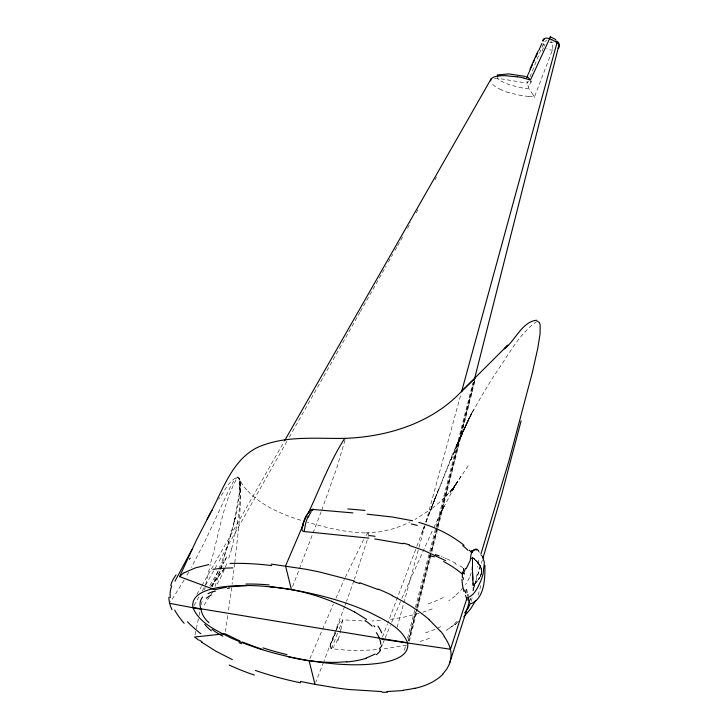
<?xml version="1.0" encoding="UTF-8"?>
<svg xmlns="http://www.w3.org/2000/svg" width="728" height="728" viewBox="0 0 728 728"><rect width="100%" height="100%" fill="white"/><g stroke="black" fill="none" stroke-linecap="round" stroke-linejoin="round"><path stroke-width="0.55" stroke-dasharray="3.64 2.73" d="M463.509 570.643L463.763 568.395L463.781 569.869L463.763 568.395L458.112 564.582M481.354 573.136A17.117 13.113 -13.5 0 1 479.552 577.786A17.09 13.095 -13.5 0 0 481.29 573.145L481.126 568.432A15.061 11.539 -13.5 0 0 480.125 565.756A20.32 15.561 -13.6 0 0 479.87 565.274L476.076 560.687M330.066 646.2L330.248 647.847L331.313 648.675L345.636 650.122L361.552 650.495L378.46 649.576M463.49 570.798L463.763 568.395M234.816 562.662C237.483 535.699 241.987 508.554 239.894 481.39A33.188 25.516 -14 0 0 239.721 480.225L238.029 476.995A0.983 0.755 -14 0 0 237.665 476.958C228.437 480.589 224.433 491.819 218.591 499.262M234.707 563.609L232.077 584.293M481.299 573.136L481.381 570.998M231.631 587.623L228.337 611.384M227.737 615.606L225.407 631.558M344.999 440.176L336.718 468.168L321.749 510.146M340.931 629.784L342.515 619.783L339.712 622.049A13.905 12.367 -41.3 0 0 339.303 622.713L330.13 645.827A3.813 3.458 54.5 0 0 332.914 647.838L331.613 648.675L337.828 632.45M480.061 565.374L477.805 574.711M195.031 634.889L198.817 616.662M368.104 536.627L368.532 533.042L365.738 532.914L379.798 531.831L391.091 529.42L401.674 525.844L410.31 521.903M480.817 585.585L478.05 595.54M199.044 615.579L200.2 610.128M201.374 604.595L202.084 601.283M204.55 589.98L205.478 585.758M205.715 584.702L210.292 564.6M210.802 562.453C219.092 534.061 223.005 502.793 237.665 476.958L234.389 480.052L230.276 487.141L205.806 539.557L191.4 567.412M335.59 632.45L335.481 632.869A11.93 3.722 -80.7 0 1 334.489 636.026L333.761 637.883A12.494 3.904 -80.7 0 1 332.532 640.431L332.168 640.959M430.94 552.77L417.026 607.835L430.985 552.752M437.073 528.537L431.222 551.669L437.119 528.519M474.383 380.962L437.346 527.436L474.483 380.917M409.354 641.25L417.417 609.254M417.69 608.189L431.586 553.007M431.841 551.997L437.701 528.737M437.956 527.755L474.938 380.935M408.435 639.503L415.397 612.057M416.507 607.662L430.43 552.77M430.712 551.669L435.999 530.812M436.836 527.518L473.582 382.591M404.44 650.231L405.851 644.726M407.544 638.128L415.16 608.408M415.433 607.316L429.538 552.288M429.811 551.205L435.744 528.073M436.017 526.999L472.963 382.81M397.115 627.381L418.718 548.448M418.982 547.42L425.571 523.323M425.871 522.231L461.033 393.848M231.659 548.83L237.419 522.786A328.601 252.707 -14 0 0 239.976 500.873L240.267 486.067L238.902 477.75L241.805 483.583L246.301 489.444L246 489.07C260.415 505.232 280.826 514.05 301.101 520.347M367.24 540.021L354.463 579.06M330.275 645.217L334.152 635.098M482.409 559.923L473.955 587.396M222.568 563.008C229.757 536.363 240.304 509.564 239.912 481.572L239.94 489.398L240.067 479.707L239.194 494.012L234.179 522.295L235.226 517.499L226.836 548.866L221.867 561.425M472.854 590.927L474.347 586.167M221.94 565.01L215.015 586.468M336.345 629.765L337.983 625.288M469.396 601.783L470.67 597.834M470.406 598.644L469.533 601.192M353.826 580.899L346.519 601.292M345.063 605.287L346.155 602.293M542.16 51.16L544.098 45.9A5.724 4.404 -14 0 1 545.126 44.344M321.148 511.766L292.21 587.614M344.726 606.206L323.969 661.106M531.167 80.863L528.574 87.833L526.954 81.308M416.871 546.355L424.26 526.599M421.831 533.078L424.415 526.207M425.935 522.149L439.102 487.787M415.715 549.413L387.833 622.859M425.998 521.976L426.699 520.129M382.418 637.146L387.451 623.878M423.268 529.247L424.469 526.071M426.08 521.84L452.37 454.645L461.516 434.07L473.509 409.764L455.501 447.356M338.62 638.893L337.919 640.722M429.156 513.659L436.727 494.094M434.106 500.718L436.6 494.248M323.587 662.107L315.779 682.254M339.23 628.837L342.724 619.801L365.702 621.13M211.921 586.54L221.448 562.471M431.622 507.189L448.712 464.974L468.031 420.493L450.086 461.434L470.261 415.87L457.639 443.288L472.426 411.557L459.859 437.646M528.264 81.09L527.418 83.174L497.624 78.278A5.724 4.404 -14 0 0 494.112 78.606M529.957 76.922L543.507 43.544A5.724 4.404 -14 0 1 546.883 40.459M383.001 643.079L384.73 638.938M385.167 637.901L390.372 625.47M309.891 658.749L333.369 604.085M391.673 622.358L400.536 601.519M401.865 598.407L433.233 528.783M335.926 598.289L344.299 579.561M469.505 577.586L465.702 584.502M345.336 577.277L363.681 539.53M433.688 527.836L444.508 505.496L441.068 512.439L456.137 483.756L451.588 491.728L458.012 480.926L452.761 489.225L461.452 475.502M212.248 586.659L224.133 562.262M224.633 561.243L227.109 556.165L224.224 561.06M466.703 423.405C475.266 406.315 485.021 389.835 495.34 373.746C508.108 355.846 518.454 334.498 536.591 321.639M218.901 580.944L216.061 586.167M188.779 572.072L186.086 576.785M194.003 605.55L198.935 596.851M202.22 591.045L204.959 586.204M205.505 585.239L216.999 564.928M219.192 561.06L287.069 441.113M289.262 437.246L359.878 312.458M360.424 311.493L386.159 266.029M388.343 262.162L392.729 254.427M394.913 250.55L397.106 246.683M397.652 245.718L402.584 237.01M407.507 228.31L410.792 222.504M416.27 212.831L419 207.99M434.88 179.943L436.518 177.041M196.879 594.448L201.392 586.55M201.956 585.558L284.22 441.414M209.81 585.549L223.651 562.043M184.22 579.961L170.543 601.865M213.049 591.336L202.966 606.724M365.966 535.644L368.059 532.951C347.402 533.014 327.172 527.846 307.425 522.249M189.116 559.768L190.345 557.912L189.098 559.777M468.213 465.774L450.232 492.392L456.456 483.428L449.859 491.946L452.543 488.615L445.199 496.942L447.42 494.649L439.212 502.548L430.321 509.764L431.85 508.681L414.978 519.455M473.091 590.645A87.797 61.088 14.1 0 0 473.127 587.724L473.446 585.266A65.129 49.895 -13.5 0 0 475.966 582.573L479.543 577.805L477.013 581.308M210.874 586.349L225.225 567.44L210.829 586.331M477.705 580.516L475.985 582.573M474.456 585.985L473.1 585.63L473.446 585.276A65.484 50.077 -13.7 0 0 475.966 582.564M459.386 621.039L446.546 630.248L453.553 625.361M455.273 596.023L448.748 600.746M456.674 623.241L454.763 624.788L457.439 622.631M432.123 608.927L422.886 612.212M429.52 638.301L418.327 642.069M419.101 613.385L403.312 617.289L388.734 619.619M406.561 645.163L382.118 649.212M553.28 49.932L552.525 50.059A5.724 2.848 20.1 0 1 546.673 48.594M380.398 620.465L371.844 620.993M528.719 96.542L531.276 96.678A51.843 29.939 22.9 0 0 534.552 96.715L552.461 50.068A5.715 3.331 83.3 0 0 551.251 42.379L550.859 40.814M522.04 95.75L509.018 92.729M522.376 87.988L509.937 85.003L500.181 80.699A10.483 5.851 22.1 0 1 498.953 79.825M480.198 565.765A20.366 15.597 -13.5 0 0 479.916 565.274L472.299 557.084L473.091 585.63L474.82 586.076L473.109 585.621L473.036 583.41M472.854 576.076L473.1 585.621L474.365 585.958M441.241 556.629L442.251 557.011M443.243 557.393L444.226 557.775M446.164 558.54L445.199 558.158M446.783 558.776L456.629 563.69M501.219 89.772L499.008 88.725A19.319 11.448 22.5 0 1 494.767 86.159L492.993 84.694A7.107 3.931 24.3 0 1 492.201 83.857L491.427 82.755M474.174 558.84L472.299 557.084M472.772 557.584L472.354 557.211L472.618 566.757M473.428 558.176L474.538 559.177L474.137 558.822M474.829 559.468L476.931 561.561M477.149 561.807L479.907 565.356A20.248 15.506 -13.5 0 1 480.134 565.747M477.996 562.689L477.313 561.916A72.755 56.029 -14 0 0 474.656 559.231M478.305 563.117L477.659 562.307L479.024 564.036M533.851 95.868L533.16 94.922M533.023 94.74L528.992 88.789M480.771 567.094L480.107 565.656A14.906 11.421 -13.6 0 1 481.163 568.513L481.317 570.989M543.507 43.544L544.098 45.9A5.724 2.848 20.1 0 0 544.235 46.246M480.917 567.585L481.372 570.543M481.19 568.805L481.308 569.25M481.381 570.679L481.499 574.046M472.363 557.657L472.39 558.549M472.417 559.432L472.436 560.323M472.508 562.981L472.7 570.088M472.481 559.914L472.581 563.9M472.763 572.754L473.091 585.63A63.272 48.721 -14 0 0 477.022 581.308M472.508 560.815L472.417 557.266L472.035 568.977A74.693 51.97 13.5 0 1 469.469 577.577M472.645 567.867L473.1 585.621M472.945 578.978L472.681 567.904M472.599 564.364L472.718 569.451M472.554 562.589L472.599 564.564M472.772 571.453L472.854 574.993M231.631 548.821A230.703 177.423 -14 0 1 228.082 560.023M226.708 563.736A230.703 177.423 -14 0 1 219.01 580.962M479.497 552.206A25.316 12.34 -69.3 0 1 479.697 552.506M477.159 574.219A27.546 1.729 -74 0 1 475.866 578.605M478.414 560.132A23.578 6.47 -72.3 0 1 477.259 567.194M454.909 563.581A84.566 19.674 17.5 0 1 456.401 564.446M463.308 570.097A17.891 7.216 69.6 0 1 463.299 569.369M497.925 77.377A4.322 2.412 22.1 0 0 497.506 78.242A4.322 2.412 22.1 0 0 498.989 79.807M549.704 42.306A5.724 4.404 -14 0 1 551.251 42.379L552.033 42.27A14.46 8.063 22.1 0 0 553.271 42.024M534.67 97.443A9.892 3.294 68.6 0 1 533.897 96.633M509.009 92.765A43.489 25.134 22.7 0 1 501.21 89.808M528.655 96.405A55.128 31.359 22.5 0 1 521.994 95.586M528.819 88.789A51.279 28.601 22.1 0 1 522.367 87.979M477.887 562.762A21.567 16.608 -14 0 1 481.408 568.714M481.508 571.098A20.439 15.743 -14 0 1 478.533 579.543M443.288 597.47A96.979 53.417 -1.7 0 1 427.118 604.213M463.017 587.687A92.902 64.565 13.6 0 1 454.936 595.795M440.722 626.69A99.145 53.635 -2 0 1 424.26 633.251M457.157 621.303A99.199 68.596 12.9 0 1 452.88 624.897M472.126 597.825A79.07 55.019 13.9 0 1 470.961 601.874M334.143 646.564A34.18 10.793 -82 0 1 332.924 647.647M340.668 629.747A18.937 5.515 -80.7 0 1 338.538 638.665M337.619 639.339A19.001 5.105 -79.1 0 1 334.607 645.308M416.744 608.936L408.672 640.877L416.762 608.927M475.948 580.99L475.138 583.619L475.948 580.99"/><path stroke-width="1.09" d="M557.903 43.716L557.42 42.843A9.682 5.524 18.7 0 0 557.284 42.588L557.075 42.725A8.072 4.586 19.6 0 1 557.075 42.916L556.629 42.579A7.817 4.395 19.9 0 0 556.42 42.306L555.109 41.478A3.949 2.175 20.8 0 0 554.7 41.178A1.629 0.91 20.5 0 0 554.354 40.977L553.771 40.741A1.602 0.901 20.6 0 1 553.471 40.595A3.868 2.184 20.6 0 1 553.216 40.413L553.071 40.34A2.757 1.52 21.1 0 0 552.306 39.94L552.179 39.904A8.154 4.65 21 0 1 551.587 39.621M466.202 568.705L470.215 560.587L471.052 554.308A27.455 7.544 -83.8 0 1 478.887 551.505M368.95 538.165L304.095 531.531L305.842 522.586L308.099 516.052M526.235 77.532L527.427 76.913L529.675 79.07M558.012 48.112L558.303 47.857A8.072 4.596 19.7 0 1 558.394 48.066L558.695 48.266A9.682 5.569 18.9 0 0 558.704 48.021L558.758 47.22M303.33 524.833L302.002 527.855L303.321 522.841M474.137 380.398L558.949 45.218A11.448 6.643 17.1 0 0 558.467 44.162M521.139 420.82L501.883 493.72L483.028 557.921M461.525 391.873L557.093 42.442M480.88 554.163L508.936 460.915L532.268 372.827L537.774 348.312L540.058 334.052L540.167 324.77L539.403 322.513L537.482 321.321M469.223 602.329L449.413 663.709M470.488 603.175L468.15 608.235M550.186 37.437L550.468 36.782L530.421 80.071A51.843 27.81 21.5 0 0 526.89 79.015L524.187 78.305M303.057 523.823L304.695 519.983M304.923 519.437L305.387 518.345M305.624 517.799L306.088 516.698M306.561 515.606L306.843 514.96M303.076 524.979L285.54 565.947L291.428 589.616A131.249 73.2 22.1 0 1 319.956 597.024L331.768 601.31M308.071 513.504C319.956 488.415 329.62 461.698 344.708 438.365C387.46 436.846 431.831 423.205 461.716 391.173M530.057 68.951L538.019 51.124M533.542 62.153L534.589 59.814M532.505 64.483L529.383 71.499M526.608 77.732L527.991 74.62M528.337 73.837L529.038 72.272M226.572 587.178L214.624 589.671L179.579 576.631L196.223 540.531L210.656 512.594M538.756 50.496L539.794 48.166M537.71 52.816L535.626 57.485M541.878 43.516L540.14 47.393M308.708 512.74L309.154 511.748A6.588 4.805 -13.1 0 1 311.211 509.837A3.813 3.467 55.3 0 1 313.231 509.491L352.907 512.903M497.825 76.094L495.95 76.431A19.319 10.21 20.4 0 0 492.701 77.65L491.445 78.487A7.107 3.849 23.9 0 0 491 79.079L490.69 80.899M475.721 600.536L470.543 608.999L463.772 616.853M207.098 519.11C221.649 494.576 229.966 461.124 257.421 447.447C284.866 435.189 315.543 438.848 344.708 438.365L345.081 438.702M174.993 581.153L191.964 549.467M211.147 511.729L212.139 509.991M284.775 440.431L491 79.079M307.243 514.296L307.598 513.75M380.398 649.294L379.861 650.077M307.726 513.568L309.154 511.748M202.639 597.024L201.911 598.025A32.214 18.273 22.3 0 0 201.028 609.29M306.788 515.06L306.361 515.642A12.076 3.767 -80.7 0 0 305.141 517.908L304.395 519.701A12.631 3.94 -80.7 0 0 303.312 522.831M442.697 674.183L446.755 669.068L448.876 665.083A78.042 43.598 19.2 0 0 450.259 660.869C452.816 652.097 449.14 643.506 444.162 636.427M179.579 576.631L182.319 574.074A46.255 29.739 49.9 0 1 184.23 572.672M310.956 511.411L312.385 510.119M474.938 378.442L461.516 391.364L507.753 345.154L504.34 348.839C514.814 341.405 522.231 321.103 536.936 320.256M470.688 551.715L471.817 550.623M375.202 654.062L366.075 658.103M184.266 572.727L195.304 567.922L208.745 564.564M497.197 74.948L508.918 73.938L525.425 76.44M228.656 586.859L246.892 585.685M403.221 690.526L386.95 691.564M471.444 603.548C484.894 597.542 484.957 578.068 484.921 565.328M346.792 661.788L336.172 662.353A131.249 73.219 22.1 0 1 309.072 660.624C282.155 656.137 255.546 648.939 230.594 637.774C216.553 630.457 199.154 623.241 192.911 607.489C190.663 593.912 207.953 589.462 218.109 587.542C242.415 583.61 267.249 585.876 291.428 589.625C318.345 594.185 344.963 601.319 369.915 612.512C383.956 619.828 401.356 627.035 407.598 642.797C409.846 656.374 392.556 660.815 382.4 662.744C358.094 666.666 333.269 664.409 309.082 660.66L314.969 684.347L334.161 687.541M381.763 691.6L349.031 689.498M367.121 514.186L392.72 517.062L412.649 520.784M271.216 564.1L304.723 569.059A307.434 171.662 22.1 0 1 319.847 572.072L354.272 580.99M374.674 538.911L402.984 543.761M381.645 639.184L450.496 649.23L467.094 597.77C474.492 595.704 477.768 587.387 480.735 581.026A81.663 62.799 -14 0 0 483.119 573.591L484.366 562.435L482.573 556.465M192.911 607.489L407.598 642.797M517.353 76.895L504.777 75.657A43.489 23.396 21.3 0 0 497.843 76.122M168.86 597.224A74.22 41.287 21.4 0 0 169.615 603.33L201.137 609.3A32.214 17.7 21.7 0 0 207.571 621.494M314.969 684.347L300.373 681.444M418.782 522.385C435.126 527.063 450.787 534.625 464.082 545.281M409.218 545.39L424.843 550.869L445.563 560.615M435.371 554.627L439.193 555.874M262.781 649.64L242.36 642.023M359.923 582.81L378.123 589.516M239.949 640.995L225.089 633.77L194.594 637.018L198.735 640.14M551.578 39.649L549.658 38.812A5.724 3.531 24.1 0 0 542.924 41.196A5.724 4.404 -13.9 0 1 544.344 39.276M550.696 36.946L555.71 39.585M232.369 659.614L216.016 651.269L201.519 642.141M558.039 43.635L558.449 44.162M354.6 611.92L366.603 619.464M481.29 555.4L481.963 555.837M429.165 619.719L440.504 631.385M558.822 47.229L559.122 46.865A11.448 6.643 17.1 0 0 559.113 45.846L559.049 45.536A5.742 4.413 -14 0 0 555.792 40.868M209.027 622.74L207.735 621.457M469.405 550.195L470.67 551.569M373.773 625.607L374.793 626.744M465.629 593.038L464.846 589.889M463.363 579.351L463.29 577.741M354.181 581.717A210.474 119.347 22.2 0 1 359.796 583.538M378.278 589.134A128.756 69.761 22.1 0 1 392.374 595.459M392.146 595.777A102.766 54.054 22.2 0 1 429.311 619.674M440.759 631.349A78.042 45.3 19.9 0 1 444.399 636.418M269.851 586.713A152.798 85.121 22.1 0 1 291.437 589.635M170.743 585.63A98.662 52.644 19.6 0 1 176.04 574.974M212.922 569.351A154.008 82.755 20.1 0 1 232.869 567.913M229.975 563.445A214.733 118.628 21.8 0 1 271.726 565.574M331.695 601.519A109.673 60.979 22.1 0 1 354.509 612.02M365.092 620.511A43.735 25.962 21.1 0 1 372.154 626.189M377.978 626.116A44.972 29.093 18.6 0 1 381.709 632.914M376.349 632.614A37.301 17.299 35 0 1 379.443 638.511M379.534 638.547A37.301 18.173 36 0 1 380.78 644.171M207.953 593.711A35.818 21.585 23.6 0 1 215.433 591.145M227.391 588.379A80.999 50.259 27.5 0 1 229.457 588.115M245.909 584.056A178.542 101.137 22.6 0 1 269.123 584.921M171.999 609.764A74.22 41.896 21.7 0 1 169.615 603.33M170.261 597.697A72.391 38.229 29.9 0 1 171.744 585.976M206.224 598.307A51.834 26.699 3 0 1 211.275 594.967M467.021 592.628A25.262 0.701 83.4 0 1 466.603 589.48M467.221 599.981A25.262 4.068 81.1 0 1 465.583 595.477M349.049 689.534A307.434 171.271 22.1 0 1 334.17 687.578M387.387 692.237A210.474 115.807 21.6 0 1 382.182 692.292M414.905 688.197A128.756 73.282 23 0 1 402.975 690.208M442.833 674.265A102.766 59.487 24 0 1 415.033 688.324M309.109 660.742A152.798 85.322 22.1 0 1 287.178 656.501M200.71 633.642A98.662 58.75 21.6 0 1 187.487 621.776M202.329 642.114A46.255 9.937 30.8 0 1 199.636 640.203M254.354 675.074A154.008 90.654 21.8 0 1 229.211 665.064M300.573 682.782A214.733 121.185 22.2 0 1 255.446 670.479M366.275 658.285A109.673 61.307 22.2 0 1 346.892 661.925M380.435 650.322A43.735 23.587 19.3 0 1 376.312 654.718M382.164 644.79A44.972 23.114 14.6 0 1 379.306 648.821M222.904 636.19A35.818 18.346 20.5 0 1 212.021 629.274M241.532 643.761A80.999 37.647 21.9 0 1 238.993 642.678M287.014 654.627A178.542 97.661 22 0 1 263.054 647.884M184.148 623.286A72.391 36.564 29.1 0 1 174.702 610.1M211.338 630.839A51.834 36.91 6.8 0 1 204.768 624.387M476.148 549.831A21.831 10.265 -72.1 0 1 476.885 549.913M471.89 551.36A22.532 9.974 -83.4 0 1 476.185 549.613M468.04 596.059A22.413 1.401 86.9 0 1 467.858 594.348M468.987 602.165A21.622 2.002 -87.8 0 1 468.459 598.125M471.116 552.497A12.694 4.013 -62.2 0 1 471.962 552.388M302.084 527.855A6.616 4.85 -13.6 0 0 302.411 530.767L303.012 531.158A2.557 1.875 -13.2 0 0 304.095 531.531M312.385 510.292A30.858 9.855 -82.5 0 1 313.231 509.627M311.266 509.891A3.067 2.239 -13 0 1 313.586 509.2M429.675 555.928A74.538 59.569 -37.4 0 1 434.398 556.793M403.212 543.188A118.482 88.17 2.9 0 1 409.482 544.835M369.196 535.535A200.491 81.645 7.5 0 1 375.102 536.309M347.811 508.918A217.763 20.375 5.6 0 1 364.974 510.428M411.365 523.96A113.195 77.832 4.6 0 1 417.271 525.443M462.717 545.627A81.4 40.404 10.9 0 1 468.131 550.413M463.645 573.582A17.891 7.216 69.6 0 1 463.427 571.926M464.4 573.728A3.595 1.947 -77.9 0 1 464.3 574.001M443.598 561.552A93.976 45.318 9.6 0 1 462.507 574.255M463.609 573.373A19.055 9.2 -68 0 1 465.556 568.331M471.617 558.667A14.851 0.846 87.8 0 1 471.617 558.203M462.371 577.559A26.909 12.531 84.4 0 1 462.48 571.917M463.982 591.555A21.649 7.972 85.8 0 1 461.952 579.224M308.335 517.226A17.026 4.687 -79.2 0 1 310.92 512.321M530.767 81.363A9.892 0.582 55.5 0 1 531.222 82M517.308 76.74A55.128 30.13 21.7 0 1 524.169 78.133M467.822 608.108A99.199 68.596 12.9 0 1 464.673 612.93"/></g></svg>
